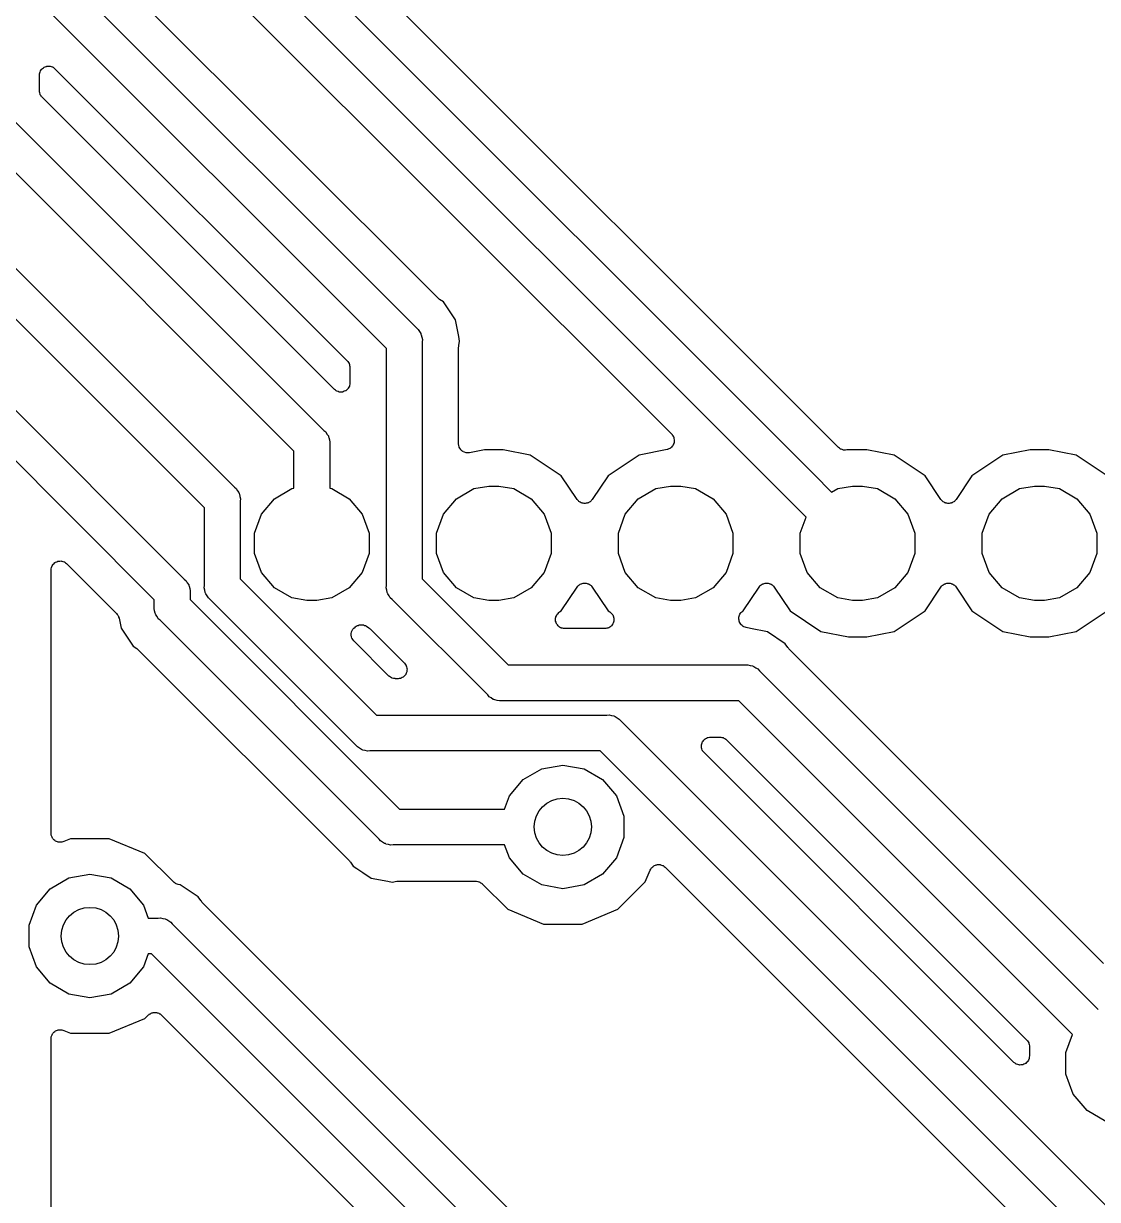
# Model space of a CAD drawing. Extents: x 92.1 to 192.1, y -135.1 to -45.9.
# Drawn here: x 148.17 to 163.17, y -118.74 to -102.31 of the extents above; entities that cross this region are included whole.
import ezdxf

# ---------------------------------------------------------------- set-up
doc = ezdxf.new("R2010")
doc.units = 0
doc.header["$MEASUREMENT"] = 0
doc.layers.add('BLACK', color=7, linetype='CONTINUOUS')

msp = doc.modelspace()

# ---------------------------------------------------------------- linework, layer by layer
at = {"layer": 'BLACK', "linetype": 'CONTINUOUS'}
for p, q in [((118.168, -75.8432), (151.116, -108.791)), ((150.697, -109.079), (117.749, -76.1313)), ((117.468, -77.1284), (150.416, -110.076)), ((149.997, -110.364), (117.049, -77.4165)), ((159.551, -108.237), (139.401, -88.0876)), ((138.856, -88.2608), (159.209, -108.614)), ((158.855, -108.968), (138.437, -88.5489)), ((138.135, -88.9656), (157.221, -108.052)), ((153.961, -106.153), (137.955, -90.1472)), ((137.41, -90.3204), (153.656, -106.566)), ((153.237, -106.854), (136.991, -90.6085)), ((148.398, -103.003), (148.4, -102.998)), ((148.4, -102.998), (148.401, -102.993)), ((148.401, -102.993), (148.409, -102.978)), ((148.409, -102.978), (148.416, -102.963)), ((148.416, -102.963), (148.42, -102.959)), ((148.42, -102.959), (148.423, -102.954)), ((148.423, -102.954), (148.436, -102.944)), ((148.436, -102.944), (148.448, -102.932)), ((148.448, -102.932), (148.453, -102.93)), ((148.453, -102.93), (148.457, -102.926)), ((148.457, -102.926), (148.473, -102.92)), ((148.473, -102.92), (148.488, -102.913)), ((148.488, -102.913), (148.493, -102.913)), ((148.493, -102.913), (148.498, -102.911)), ((148.498, -102.911), (148.515, -102.911)), ((148.515, -102.911), (148.531, -102.909)), ((148.531, -102.909), (148.537, -102.911)), ((148.537, -102.911), (148.542, -102.911)), ((148.542, -102.911), (148.558, -102.917)), ((148.558, -102.917), (148.574, -102.921)), ((148.574, -102.921), (148.579, -102.924)), ((148.579, -102.924), (148.584, -102.926)), ((148.584, -102.926), (148.597, -102.937)), ((148.597, -102.937), (148.61, -102.946)), ((148.61, -102.946), (152.692, -107.028)), ((148.393, -103.036), (148.396, -103.02)), ((148.393, -103.256), (148.393, -103.036)), ((148.396, -103.02), (148.398, -103.003)), ((148.394, -103.262), (148.393, -103.256)), ((148.394, -103.267), (148.394, -103.262)), ((148.398, -103.283), (148.394, -103.267)), ((148.401, -103.3), (148.398, -103.283)), ((148.404, -103.304), (148.401, -103.3)), ((148.405, -103.31), (148.404, -103.304)), ((148.415, -103.323), (148.405, -103.31)), ((148.423, -103.338), (148.415, -103.323)), ((147.793, -103.427), (152.366, -108)), ((148.427, -103.341), (148.423, -103.338)), ((148.431, -103.346), (148.427, -103.341)), ((152.512, -107.427), (148.431, -103.346)), ((151.947, -108.288), (147.434, -103.774)), ((153.971, -106.16), (153.961, -106.153)), ((153.98, -106.169), (153.971, -106.16)), ((154.033, -106.204), (153.98, -106.169)), ((154.201, -106.455), (154.033, -106.204)), ((153.656, -106.566), (153.681, -106.588)), ((153.681, -106.588), (153.698, -106.616)), ((153.698, -106.616), (153.717, -106.644)), ((154.247, -106.688), (154.201, -106.455)), ((153.717, -106.644), (153.72, -106.654)), ((153.72, -106.654), (153.725, -106.664)), ((153.725, -106.664), (153.731, -106.697)), ((153.731, -106.697), (153.74, -106.729)), ((153.74, -106.729), (153.737, -106.762)), ((153.737, -106.762), (153.737, -110.072)), ((154.26, -106.751), (154.247, -106.688)), ((154.247, -106.688), (154.247, -106.688)), ((154.247, -106.813), (154.26, -106.751)), ((153.237, -110.165), (153.237, -106.854)), ((154.245, -106.838), (154.247, -106.826)), ((154.245, -108.185), (154.245, -106.838)), ((154.247, -106.826), (154.247, -106.813)), ((152.692, -107.028), (152.695, -107.032)), ((152.695, -107.032), (152.699, -107.036)), ((152.699, -107.036), (152.707, -107.05)), ((152.707, -107.05), (152.717, -107.064)), ((152.717, -107.064), (152.718, -107.069)), ((152.718, -107.069), (152.721, -107.074)), ((152.721, -107.074), (152.724, -107.09)), ((152.724, -107.09), (152.728, -107.106)), ((152.728, -107.106), (152.728, -107.112)), ((152.728, -107.112), (152.729, -107.117)), ((152.729, -107.117), (152.729, -107.338)), ((152.526, -107.437), (152.512, -107.427)), ((152.538, -107.447), (152.526, -107.437)), ((152.686, -107.43), (152.675, -107.442)), ((152.699, -107.419), (152.686, -107.43)), ((152.702, -107.414), (152.699, -107.419)), ((152.706, -107.41), (152.702, -107.414)), ((152.713, -107.395), (152.706, -107.41)), ((152.721, -107.381), (152.713, -107.395)), ((152.722, -107.375), (152.721, -107.381)), ((152.724, -107.37), (152.722, -107.375)), ((152.726, -107.354), (152.724, -107.37)), ((152.729, -107.338), (152.726, -107.354)), ((152.544, -107.449), (152.538, -107.447)), ((152.548, -107.453), (152.544, -107.449)), ((152.564, -107.457), (152.548, -107.453)), ((152.58, -107.463), (152.564, -107.457)), ((152.585, -107.463), (152.58, -107.463)), ((152.591, -107.464), (152.585, -107.463)), ((152.607, -107.463), (152.591, -107.464)), ((152.624, -107.463), (152.607, -107.463)), ((152.629, -107.461), (152.624, -107.463)), ((152.635, -107.46), (152.629, -107.461)), ((152.65, -107.453), (152.635, -107.46)), ((152.665, -107.447), (152.65, -107.453)), ((152.67, -107.444), (152.665, -107.447)), ((152.675, -107.442), (152.67, -107.444)), ((152.366, -108), (152.391, -108.021)), ((152.391, -108.021), (152.408, -108.05)), ((152.408, -108.05), (152.427, -108.077)), ((152.427, -108.077), (152.43, -108.088)), ((152.43, -108.088), (152.435, -108.097)), ((157.221, -108.052), (157.223, -108.055)), ((157.223, -108.055), (157.227, -108.058)), ((157.227, -108.058), (157.236, -108.073)), ((157.236, -108.073), (157.246, -108.088)), ((157.246, -108.088), (157.247, -108.092)), ((157.247, -108.092), (157.249, -108.095)), ((152.435, -108.097), (152.441, -108.13)), ((152.441, -108.13), (152.45, -108.162)), ((152.45, -108.162), (152.447, -108.195)), ((152.447, -108.195), (152.447, -108.807)), ((154.245, -108.186), (154.245, -108.185)), ((154.245, -108.188), (154.245, -108.186)), ((154.249, -108.208), (154.245, -108.188)), ((154.252, -108.229), (154.249, -108.208)), ((154.253, -108.23), (154.252, -108.229)), ((154.253, -108.231), (154.253, -108.23)), ((154.264, -108.249), (154.253, -108.231)), ((154.275, -108.267), (154.264, -108.249)), ((157.18, -108.257), (157.164, -108.264)), ((157.197, -108.25), (157.18, -108.257)), ((157.2, -108.247), (157.197, -108.25)), ((157.204, -108.246), (157.2, -108.247)), ((157.217, -108.233), (157.204, -108.246)), ((157.23, -108.221), (157.217, -108.233)), ((157.232, -108.217), (157.23, -108.221)), ((157.235, -108.214), (157.232, -108.217)), ((157.243, -108.198), (157.235, -108.214)), ((157.251, -108.182), (157.243, -108.198)), ((157.249, -108.095), (157.253, -108.113)), ((157.252, -108.178), (157.251, -108.182)), ((157.254, -108.174), (157.252, -108.178)), ((157.253, -108.113), (157.258, -108.13)), ((157.255, -108.156), (157.254, -108.174)), ((157.258, -108.139), (157.255, -108.156)), ((157.258, -108.13), (157.257, -108.135)), ((157.257, -108.135), (157.258, -108.139)), ((159.565, -108.248), (159.551, -108.237)), ((159.579, -108.259), (159.565, -108.248)), ((151.947, -108.807), (151.947, -108.288)), ((154.276, -108.268), (154.275, -108.267)), ((154.276, -108.269), (154.276, -108.268)), ((154.292, -108.282), (154.276, -108.269)), ((154.308, -108.295), (154.292, -108.282)), ((154.31, -108.296), (154.308, -108.295)), ((154.311, -108.296), (154.31, -108.296)), ((154.33, -108.303), (154.311, -108.296)), ((154.35, -108.31), (154.33, -108.303)), ((154.351, -108.31), (154.35, -108.31)), ((154.352, -108.311), (154.351, -108.31)), ((154.373, -108.31), (154.352, -108.311)), ((154.394, -108.31), (154.373, -108.31)), ((154.395, -108.31), (154.394, -108.31)), ((154.397, -108.31), (154.395, -108.31)), ((154.608, -108.268), (154.397, -108.31)), ((154.866, -108.268), (154.608, -108.268)), ((155.247, -108.343), (154.866, -108.268)), ((155.68, -108.633), (155.247, -108.343)), ((156.766, -108.343), (156.334, -108.633)), ((157.156, -108.266), (156.766, -108.343)), ((157.16, -108.265), (157.156, -108.266)), ((157.164, -108.264), (157.16, -108.265)), ((159.583, -108.26), (159.579, -108.259)), ((159.587, -108.263), (159.583, -108.26)), ((159.604, -108.267), (159.587, -108.263)), ((159.621, -108.273), (159.604, -108.267)), ((159.625, -108.273), (159.621, -108.273)), ((159.629, -108.274), (159.625, -108.273)), ((159.647, -108.273), (159.629, -108.274)), ((159.665, -108.272), (159.647, -108.273)), ((159.688, -108.268), (159.665, -108.272)), ((159.946, -108.268), (159.688, -108.268)), ((160.327, -108.343), (159.946, -108.268)), ((160.76, -108.633), (160.327, -108.343)), ((161.846, -108.343), (161.414, -108.633)), ((162.228, -108.268), (161.846, -108.343)), ((162.486, -108.268), (162.228, -108.268)), ((162.867, -108.343), (162.486, -108.268)), ((163.3, -108.633), (162.867, -108.343)), ((155.901, -108.964), (155.68, -108.633)), ((156.334, -108.633), (156.112, -108.964)), ((159.209, -108.614), (159.209, -108.614)), ((159.209, -108.614), (159.455, -108.861)), ((160.981, -108.964), (160.76, -108.633)), ((161.414, -108.633), (161.192, -108.964)), ((151.116, -108.791), (151.141, -108.812)), ((151.141, -108.812), (151.158, -108.841)), ((151.158, -108.841), (151.177, -108.868)), ((151.177, -108.868), (151.18, -108.879)), ((151.18, -108.879), (151.185, -108.889)), ((151.185, -108.889), (151.191, -108.921)), ((151.675, -108.953), (151.919, -108.812)), ((151.919, -108.812), (151.947, -108.807)), ((152.447, -108.807), (152.475, -108.812)), ((152.475, -108.812), (152.719, -108.953)), ((154.215, -108.953), (154.459, -108.812)), ((154.459, -108.812), (154.667, -108.776)), ((154.667, -108.776), (154.807, -108.776)), ((154.807, -108.776), (155.015, -108.812)), ((155.015, -108.812), (155.259, -108.953)), ((156.755, -108.953), (156.999, -108.812)), ((156.999, -108.812), (157.207, -108.776)), ((157.207, -108.776), (157.347, -108.776)), ((157.347, -108.776), (157.555, -108.812)), ((157.555, -108.812), (157.799, -108.953)), ((159.455, -108.861), (159.539, -108.812)), ((159.539, -108.812), (159.747, -108.776)), ((159.747, -108.776), (159.887, -108.776)), ((159.887, -108.776), (160.095, -108.812)), ((160.095, -108.812), (160.339, -108.953)), ((161.835, -108.953), (162.079, -108.812)), ((162.079, -108.812), (162.287, -108.776)), ((162.287, -108.776), (162.427, -108.776)), ((162.427, -108.776), (162.635, -108.812)), ((162.635, -108.812), (162.879, -108.953)), ((150.697, -110.165), (150.697, -109.079)), ((151.191, -108.921), (151.2, -108.953)), ((151.2, -108.953), (151.197, -108.986)), ((151.197, -108.986), (151.197, -110.072)), ((151.493, -109.169), (151.675, -108.953)), ((152.719, -108.953), (152.9, -109.169)), ((154.033, -109.169), (154.215, -108.953)), ((155.259, -108.953), (155.44, -109.169)), ((155.911, -108.974), (155.901, -108.964)), ((155.919, -108.985), (155.911, -108.974)), ((155.926, -108.99), (155.919, -108.985)), ((155.932, -108.996), (155.926, -108.99)), ((155.944, -109.002), (155.932, -108.996)), ((155.956, -109.01), (155.944, -109.002)), ((155.964, -109.012), (155.956, -109.01)), ((155.971, -109.015), (155.964, -109.012)), ((155.985, -109.017), (155.971, -109.015)), ((155.998, -109.02), (155.985, -109.017)), ((156.007, -109.019), (155.998, -109.02)), ((156.015, -109.02), (156.007, -109.019)), ((156.029, -109.017), (156.015, -109.02)), ((156.042, -109.015), (156.029, -109.017)), ((156.05, -109.012), (156.042, -109.015)), ((156.058, -109.01), (156.05, -109.012)), ((156.069, -109.002), (156.058, -109.01)), ((156.082, -108.996), (156.069, -109.002)), ((156.088, -108.99), (156.082, -108.996)), ((156.095, -108.985), (156.088, -108.99)), ((156.103, -108.974), (156.095, -108.985)), ((156.112, -108.964), (156.103, -108.974)), ((156.573, -109.169), (156.755, -108.953)), ((157.799, -108.953), (157.98, -109.169)), ((159.098, -109.211), (158.855, -108.968)), ((158.855, -108.968), (158.855, -108.968)), ((160.339, -108.953), (160.52, -109.169)), ((160.991, -108.974), (160.981, -108.964)), ((160.999, -108.985), (160.991, -108.974)), ((161.006, -108.99), (160.999, -108.985)), ((161.012, -108.996), (161.006, -108.99)), ((161.024, -109.002), (161.012, -108.996)), ((161.036, -109.01), (161.024, -109.002)), ((161.044, -109.012), (161.036, -109.01)), ((161.051, -109.015), (161.044, -109.012)), ((161.065, -109.017), (161.051, -109.015)), ((161.078, -109.02), (161.065, -109.017)), ((161.087, -109.019), (161.078, -109.02)), ((161.095, -109.02), (161.087, -109.019)), ((161.109, -109.017), (161.095, -109.02)), ((161.122, -109.015), (161.109, -109.017)), ((161.13, -109.012), (161.122, -109.015)), ((161.138, -109.01), (161.13, -109.012)), ((161.149, -109.002), (161.138, -109.01)), ((161.162, -108.996), (161.149, -109.002)), ((161.168, -108.99), (161.162, -108.996)), ((161.175, -108.985), (161.168, -108.99)), ((161.183, -108.974), (161.175, -108.985)), ((161.192, -108.964), (161.183, -108.974)), ((161.653, -109.169), (161.835, -108.953)), ((162.879, -108.953), (163.06, -109.169)), ((151.397, -109.435), (151.493, -109.169)), ((152.9, -109.169), (152.997, -109.435)), ((153.937, -109.435), (154.033, -109.169)), ((155.44, -109.169), (155.537, -109.435)), ((156.477, -109.435), (156.573, -109.169)), ((157.98, -109.169), (158.077, -109.435)), ((159.017, -109.435), (159.098, -109.211)), ((160.52, -109.169), (160.617, -109.435)), ((161.557, -109.435), (161.653, -109.169)), ((163.06, -109.169), (163.157, -109.435)), ((151.397, -109.717), (151.397, -109.435)), ((152.997, -109.435), (152.997, -109.717)), ((153.937, -109.717), (153.937, -109.435)), ((155.537, -109.435), (155.537, -109.717)), ((156.477, -109.717), (156.477, -109.435)), ((158.077, -109.435), (158.077, -109.717)), ((159.017, -109.717), (159.017, -109.435)), ((160.617, -109.435), (160.617, -109.717)), ((161.557, -109.717), (161.557, -109.435)), ((163.157, -109.435), (163.157, -109.717)), ((151.493, -109.982), (151.397, -109.717)), ((152.997, -109.717), (152.9, -109.982)), ((154.033, -109.982), (153.937, -109.717)), ((155.537, -109.717), (155.44, -109.982)), ((156.573, -109.982), (156.477, -109.717)), ((158.077, -109.717), (157.98, -109.982)), ((159.113, -109.982), (159.017, -109.717)), ((160.617, -109.717), (160.52, -109.982)), ((161.653, -109.982), (161.557, -109.717)), ((163.157, -109.717), (163.06, -109.982)), ((148.564, -109.905), (148.572, -109.891)), ((148.572, -109.891), (148.579, -109.876)), ((148.579, -109.876), (148.583, -109.872)), ((148.583, -109.872), (148.586, -109.867)), ((148.586, -109.867), (148.598, -109.856)), ((148.598, -109.856), (148.61, -109.845)), ((148.61, -109.845), (148.615, -109.842)), ((148.615, -109.842), (148.619, -109.839)), ((148.619, -109.839), (148.635, -109.833)), ((148.635, -109.833), (148.65, -109.826)), ((148.65, -109.826), (148.656, -109.825)), ((148.656, -109.825), (148.661, -109.824)), ((148.661, -109.824), (148.678, -109.824)), ((148.678, -109.824), (148.694, -109.822)), ((148.694, -109.822), (148.699, -109.824)), ((148.699, -109.824), (148.705, -109.824)), ((148.705, -109.824), (148.721, -109.829)), ((148.721, -109.829), (148.737, -109.833)), ((148.737, -109.833), (148.741, -109.837)), ((148.741, -109.837), (148.746, -109.839)), ((148.746, -109.839), (148.759, -109.849)), ((148.759, -109.849), (148.773, -109.859)), ((148.773, -109.859), (149.47, -110.556)), ((148.556, -109.949), (148.559, -109.932)), ((148.556, -113.627), (148.556, -109.949)), ((148.559, -109.932), (148.56, -109.916)), ((148.56, -109.916), (148.563, -109.911)), ((148.563, -109.911), (148.564, -109.905)), ((151.675, -110.198), (151.493, -109.982)), ((152.9, -109.982), (152.719, -110.198)), ((154.215, -110.198), (154.033, -109.982)), ((155.44, -109.982), (155.259, -110.198)), ((156.755, -110.198), (156.573, -109.982)), ((157.98, -109.982), (157.799, -110.198)), ((159.295, -110.198), (159.113, -109.982)), ((160.52, -109.982), (160.339, -110.198)), ((161.835, -110.198), (161.653, -109.982)), ((163.06, -109.982), (162.879, -110.198)), ((150.416, -110.076), (150.441, -110.098)), ((150.441, -110.098), (150.458, -110.126)), ((150.458, -110.126), (150.477, -110.154)), ((150.477, -110.154), (150.48, -110.164)), ((150.48, -110.164), (150.485, -110.174)), ((150.485, -110.174), (150.491, -110.207)), ((150.491, -110.207), (150.5, -110.239)), ((150.694, -110.198), (150.697, -110.165)), ((150.702, -110.23), (150.694, -110.198)), ((150.708, -110.262), (150.702, -110.23)), ((151.197, -110.072), (153.1, -111.976)), ((151.919, -110.339), (151.675, -110.198)), ((152.719, -110.198), (152.475, -110.339)), ((153.234, -110.198), (153.237, -110.165)), ((153.242, -110.23), (153.234, -110.198)), ((153.248, -110.262), (153.242, -110.23)), ((153.737, -110.072), (154.94, -111.276)), ((154.459, -110.339), (154.215, -110.198)), ((155.259, -110.198), (155.015, -110.339)), ((155.68, -110.519), (155.901, -110.187)), ((155.901, -110.187), (155.911, -110.177)), ((155.911, -110.177), (155.919, -110.166)), ((155.919, -110.166), (155.926, -110.161)), ((155.926, -110.161), (155.932, -110.155)), ((155.932, -110.155), (155.944, -110.149)), ((155.944, -110.149), (155.956, -110.142)), ((155.956, -110.142), (155.964, -110.14)), ((155.964, -110.14), (155.971, -110.136)), ((155.971, -110.136), (155.985, -110.134)), ((155.985, -110.134), (155.998, -110.131)), ((155.998, -110.131), (156.007, -110.132)), ((156.007, -110.132), (156.015, -110.131)), ((156.015, -110.131), (156.029, -110.134)), ((156.029, -110.134), (156.042, -110.136)), ((156.042, -110.136), (156.05, -110.14)), ((156.05, -110.14), (156.058, -110.142)), ((156.058, -110.142), (156.069, -110.149)), ((156.069, -110.149), (156.082, -110.155)), ((156.082, -110.155), (156.088, -110.161)), ((156.088, -110.161), (156.095, -110.166)), ((156.095, -110.166), (156.103, -110.177)), ((156.103, -110.177), (156.112, -110.187)), ((156.112, -110.187), (156.334, -110.519)), ((156.999, -110.339), (156.755, -110.198)), ((157.799, -110.198), (157.555, -110.339)), ((158.22, -110.519), (158.441, -110.187)), ((158.441, -110.187), (158.451, -110.177)), ((158.451, -110.177), (158.459, -110.166)), ((158.459, -110.166), (158.466, -110.161)), ((158.466, -110.161), (158.472, -110.155)), ((158.472, -110.155), (158.484, -110.149)), ((158.484, -110.149), (158.496, -110.142)), ((158.496, -110.142), (158.504, -110.14)), ((158.504, -110.14), (158.511, -110.136)), ((158.511, -110.136), (158.525, -110.134)), ((158.525, -110.134), (158.538, -110.131)), ((158.538, -110.131), (158.547, -110.132)), ((158.547, -110.132), (158.555, -110.131)), ((158.555, -110.131), (158.569, -110.134)), ((158.569, -110.134), (158.582, -110.136)), ((158.582, -110.136), (158.59, -110.14)), ((158.59, -110.14), (158.598, -110.142)), ((158.598, -110.142), (158.609, -110.149)), ((158.609, -110.149), (158.622, -110.155)), ((158.622, -110.155), (158.628, -110.161)), ((158.628, -110.161), (158.635, -110.166)), ((158.635, -110.166), (158.643, -110.177)), ((158.643, -110.177), (158.652, -110.187)), ((158.652, -110.187), (158.874, -110.519)), ((159.539, -110.339), (159.295, -110.198)), ((160.339, -110.198), (160.095, -110.339)), ((160.76, -110.519), (160.981, -110.187)), ((160.981, -110.187), (160.991, -110.177)), ((160.991, -110.177), (160.999, -110.166)), ((160.999, -110.166), (161.006, -110.161)), ((161.006, -110.161), (161.012, -110.155)), ((161.012, -110.155), (161.024, -110.149)), ((161.024, -110.149), (161.036, -110.142)), ((161.036, -110.142), (161.044, -110.14)), ((161.044, -110.14), (161.051, -110.136)), ((161.051, -110.136), (161.065, -110.134)), ((161.065, -110.134), (161.078, -110.131)), ((161.078, -110.131), (161.087, -110.132)), ((161.087, -110.132), (161.095, -110.131)), ((161.095, -110.131), (161.109, -110.134)), ((161.109, -110.134), (161.122, -110.136)), ((161.122, -110.136), (161.13, -110.14)), ((161.13, -110.14), (161.138, -110.142)), ((161.138, -110.142), (161.149, -110.149)), ((161.149, -110.149), (161.162, -110.155)), ((161.162, -110.155), (161.168, -110.161)), ((161.168, -110.161), (161.175, -110.166)), ((161.175, -110.166), (161.183, -110.177)), ((161.183, -110.177), (161.192, -110.187)), ((161.192, -110.187), (161.414, -110.519)), ((162.079, -110.339), (161.835, -110.198)), ((162.879, -110.198), (162.635, -110.339)), ((149.997, -110.455), (149.997, -110.364)), ((150.5, -110.239), (150.497, -110.272)), ((150.497, -110.272), (150.497, -110.362)), ((150.497, -110.362), (153.423, -113.288)), ((150.714, -110.272), (150.708, -110.262)), ((150.717, -110.283), (150.714, -110.272)), ((150.736, -110.31), (150.717, -110.283)), ((150.752, -110.339), (150.736, -110.31)), ((150.778, -110.36), (150.752, -110.339)), ((152.812, -112.395), (150.778, -110.36)), ((152.127, -110.376), (151.919, -110.339)), ((152.267, -110.376), (152.127, -110.376)), ((152.475, -110.339), (152.267, -110.376)), ((153.254, -110.272), (153.248, -110.262)), ((153.257, -110.283), (153.254, -110.272)), ((153.276, -110.31), (153.257, -110.283)), ((153.292, -110.339), (153.276, -110.31)), ((153.318, -110.36), (153.292, -110.339)), ((154.652, -111.695), (153.318, -110.36)), ((154.667, -110.376), (154.459, -110.339)), ((154.807, -110.376), (154.667, -110.376)), ((155.015, -110.339), (154.807, -110.376)), ((157.207, -110.376), (156.999, -110.339)), ((157.347, -110.376), (157.207, -110.376)), ((157.555, -110.339), (157.347, -110.376)), ((159.747, -110.376), (159.539, -110.339)), ((159.887, -110.376), (159.747, -110.376)), ((160.095, -110.339), (159.887, -110.376)), ((162.287, -110.376), (162.079, -110.339)), ((162.427, -110.376), (162.287, -110.376)), ((162.635, -110.339), (162.427, -110.376)), ((149.47, -110.556), (149.479, -110.569)), ((149.994, -110.488), (149.997, -110.455)), ((150.002, -110.52), (149.994, -110.488)), ((150.008, -110.552), (150.002, -110.52)), ((150.014, -110.562), (150.008, -110.552)), ((155.623, -110.566), (155.634, -110.555)), ((155.634, -110.555), (155.644, -110.543)), ((155.644, -110.543), (155.65, -110.54)), ((155.65, -110.54), (155.655, -110.535)), ((155.655, -110.535), (155.68, -110.519)), ((156.334, -110.519), (156.358, -110.535)), ((156.358, -110.535), (156.363, -110.54)), ((156.363, -110.54), (156.369, -110.543)), ((156.369, -110.543), (156.379, -110.555)), ((156.379, -110.555), (156.39, -110.566)), ((158.175, -110.568), (158.182, -110.553)), ((158.182, -110.553), (158.186, -110.549)), ((158.186, -110.549), (158.189, -110.544)), ((158.189, -110.544), (158.202, -110.534)), ((158.202, -110.534), (158.214, -110.522)), ((158.214, -110.522), (158.22, -110.519)), ((158.874, -110.519), (159.306, -110.808)), ((160.327, -110.808), (160.76, -110.519)), ((161.414, -110.519), (161.846, -110.808)), ((162.867, -110.808), (163.3, -110.519)), ((149.479, -110.569), (149.489, -110.58)), ((149.489, -110.58), (149.491, -110.587)), ((149.491, -110.587), (149.495, -110.592)), ((149.495, -110.592), (149.499, -110.607)), ((149.499, -110.607), (149.505, -110.621)), ((149.505, -110.621), (149.533, -110.761)), ((150.017, -110.573), (150.014, -110.562)), ((150.036, -110.6), (150.017, -110.573)), ((150.052, -110.629), (150.036, -110.6)), ((150.078, -110.65), (150.052, -110.629)), ((153.135, -113.707), (150.078, -110.65)), ((152.832, -110.726), (152.845, -110.722)), ((152.845, -110.722), (152.858, -110.716)), ((152.858, -110.716), (152.866, -110.716)), ((152.866, -110.716), (152.874, -110.713)), ((152.874, -110.713), (152.888, -110.714)), ((152.888, -110.714), (152.902, -110.713)), ((152.902, -110.713), (152.91, -110.716)), ((152.91, -110.716), (152.918, -110.716)), ((152.918, -110.716), (152.931, -110.722)), ((152.931, -110.722), (152.944, -110.726)), ((155.599, -110.649), (155.601, -110.634)), ((155.601, -110.656), (155.599, -110.649)), ((155.601, -110.619), (155.603, -110.612)), ((155.601, -110.634), (155.601, -110.619)), ((155.601, -110.663), (155.601, -110.656)), ((155.606, -110.677), (155.601, -110.663)), ((155.603, -110.612), (155.604, -110.605)), ((155.604, -110.605), (155.611, -110.591)), ((155.61, -110.692), (155.606, -110.677)), ((155.613, -110.698), (155.61, -110.692)), ((155.611, -110.591), (155.616, -110.577)), ((155.616, -110.704), (155.613, -110.698)), ((155.616, -110.577), (155.62, -110.572)), ((155.626, -110.716), (155.616, -110.704)), ((155.62, -110.572), (155.623, -110.566)), ((155.634, -110.728), (155.626, -110.716)), ((156.388, -110.716), (156.38, -110.728)), ((156.398, -110.704), (156.388, -110.716)), ((156.39, -110.566), (156.393, -110.572)), ((156.393, -110.572), (156.398, -110.577)), ((156.398, -110.577), (156.403, -110.591)), ((156.4, -110.698), (156.398, -110.704)), ((156.404, -110.692), (156.4, -110.698)), ((156.403, -110.591), (156.41, -110.605)), ((156.408, -110.677), (156.404, -110.692)), ((156.413, -110.663), (156.408, -110.677)), ((156.41, -110.605), (156.41, -110.612)), ((156.41, -110.612), (156.413, -110.619)), ((156.413, -110.619), (156.413, -110.634)), ((156.413, -110.634), (156.415, -110.649)), ((156.415, -110.649), (156.413, -110.656)), ((156.413, -110.656), (156.413, -110.663)), ((158.158, -110.625), (158.161, -110.609)), ((158.159, -110.631), (158.158, -110.625)), ((158.158, -110.636), (158.159, -110.631)), ((158.162, -110.652), (158.158, -110.636)), ((158.161, -110.609), (158.163, -110.592)), ((158.165, -110.669), (158.162, -110.652)), ((158.163, -110.592), (158.165, -110.587)), ((158.165, -110.587), (158.166, -110.582)), ((158.167, -110.674), (158.165, -110.669)), ((158.166, -110.582), (158.175, -110.568)), ((158.169, -110.679), (158.167, -110.674)), ((158.178, -110.693), (158.169, -110.679)), ((158.186, -110.707), (158.178, -110.693)), ((158.19, -110.711), (158.186, -110.707)), ((158.193, -110.716), (158.19, -110.711)), ((158.206, -110.726), (158.193, -110.716)), ((149.533, -110.761), (149.7, -111.012)), ((152.746, -110.858), (152.748, -110.838)), ((152.746, -110.86), (152.746, -110.858)), ((152.746, -110.861), (152.746, -110.86)), ((152.751, -110.881), (152.746, -110.861)), ((152.748, -110.838), (152.75, -110.817)), ((152.75, -110.817), (152.751, -110.816)), ((152.751, -110.814), (152.76, -110.796)), ((152.751, -110.816), (152.751, -110.814)), ((152.756, -110.901), (152.751, -110.881)), ((152.76, -110.796), (152.769, -110.777)), ((152.769, -110.777), (152.77, -110.776)), ((152.77, -110.775), (152.785, -110.76)), ((152.77, -110.776), (152.77, -110.775)), ((152.785, -110.76), (152.8, -110.746)), ((152.8, -110.746), (152.801, -110.745)), ((152.801, -110.745), (152.802, -110.744)), ((152.802, -110.744), (152.817, -110.734)), ((152.817, -110.734), (152.825, -110.731)), ((152.825, -110.731), (152.832, -110.726)), ((152.944, -110.726), (152.951, -110.731)), ((152.951, -110.731), (152.958, -110.734)), ((152.958, -110.734), (152.993, -110.757)), ((152.993, -110.757), (153.002, -110.766)), ((153.002, -110.766), (153.012, -110.773)), ((153.012, -110.773), (153.49, -111.251)), ((155.64, -110.733), (155.634, -110.728)), ((155.644, -110.738), (155.64, -110.733)), ((155.657, -110.746), (155.644, -110.738)), ((155.67, -110.755), (155.657, -110.746)), ((155.676, -110.756), (155.67, -110.755)), ((155.682, -110.76), (155.676, -110.756)), ((155.697, -110.763), (155.682, -110.76)), ((155.712, -110.767), (155.697, -110.763)), ((155.719, -110.766), (155.712, -110.767)), ((155.726, -110.768), (155.719, -110.766)), ((156.288, -110.768), (155.726, -110.768)), ((156.295, -110.766), (156.288, -110.768)), ((156.302, -110.767), (156.295, -110.766)), ((156.316, -110.763), (156.302, -110.767)), ((156.331, -110.76), (156.316, -110.763)), ((156.337, -110.756), (156.331, -110.76)), ((156.344, -110.755), (156.337, -110.756)), ((156.356, -110.746), (156.344, -110.755)), ((156.369, -110.738), (156.356, -110.746)), ((156.374, -110.733), (156.369, -110.738)), ((156.38, -110.728), (156.374, -110.733)), ((158.219, -110.736), (158.206, -110.726)), ((158.224, -110.738), (158.219, -110.736)), ((158.229, -110.742), (158.224, -110.738)), ((158.245, -110.746), (158.229, -110.742)), ((158.26, -110.752), (158.245, -110.746)), ((158.324, -110.765), (158.26, -110.752)), ((158.557, -110.812), (158.324, -110.765)), ((158.324, -110.765), (158.324, -110.765)), ((158.808, -110.979), (158.557, -110.812)), ((159.306, -110.808), (159.688, -110.884)), ((159.688, -110.884), (159.946, -110.884)), ((159.946, -110.884), (160.327, -110.808)), ((161.846, -110.808), (162.228, -110.884)), ((162.228, -110.884), (162.486, -110.884)), ((162.486, -110.884), (162.867, -110.808)), ((149.7, -111.012), (149.753, -111.047)), ((149.753, -111.047), (149.762, -111.056)), ((152.757, -110.902), (152.756, -110.901)), ((152.758, -110.904), (152.757, -110.902)), ((152.769, -110.92), (152.758, -110.904)), ((152.781, -110.938), (152.769, -110.92)), ((152.782, -110.939), (152.781, -110.938)), ((152.783, -110.94), (152.782, -110.939)), ((153.274, -111.43), (152.783, -110.94)), ((158.843, -111.032), (158.808, -110.979)), ((158.852, -111.041), (158.843, -111.032)), ((158.859, -111.051), (158.852, -111.041)), ((163.253, -115.445), (158.859, -111.051)), ((149.762, -111.056), (149.772, -111.063)), ((149.772, -111.063), (152.722, -114.012)), ((153.49, -111.251), (153.5, -111.264)), ((153.5, -111.264), (153.51, -111.277)), ((153.51, -111.277), (153.512, -111.282)), ((153.512, -111.282), (153.515, -111.287)), ((153.515, -111.287), (153.52, -111.303)), ((153.523, -111.373), (153.516, -111.389)), ((153.52, -111.303), (153.525, -111.319)), ((153.525, -111.363), (153.523, -111.368)), ((153.523, -111.368), (153.523, -111.373)), ((153.525, -111.319), (153.525, -111.324)), ((153.525, -111.324), (153.527, -111.33)), ((153.527, -111.33), (153.525, -111.346)), ((153.525, -111.346), (153.525, -111.363)), ((154.94, -111.276), (158.251, -111.276)), ((158.251, -111.276), (158.284, -111.273)), ((158.284, -111.273), (158.316, -111.281)), ((158.316, -111.281), (158.348, -111.287)), ((158.348, -111.287), (158.358, -111.293)), ((158.358, -111.293), (158.369, -111.296)), ((158.369, -111.296), (158.396, -111.315)), ((158.396, -111.315), (158.425, -111.331)), ((158.425, -111.331), (158.446, -111.357)), ((158.446, -111.357), (163.178, -116.088)), ((153.278, -111.434), (153.274, -111.43)), ((153.282, -111.438), (153.278, -111.434)), ((153.296, -111.446), (153.282, -111.438)), ((153.31, -111.456), (153.296, -111.446)), ((153.315, -111.457), (153.31, -111.456)), ((153.32, -111.46), (153.315, -111.457)), ((153.336, -111.463), (153.32, -111.46)), ((153.352, -111.467), (153.336, -111.463)), ((153.358, -111.467), (153.352, -111.467)), ((153.363, -111.468), (153.358, -111.467)), ((153.4, -111.468), (153.363, -111.468)), ((153.417, -111.465), (153.4, -111.468)), ((153.433, -111.463), (153.417, -111.465)), ((153.438, -111.461), (153.433, -111.463)), ((153.444, -111.46), (153.438, -111.461)), ((153.458, -111.452), (153.444, -111.46)), ((153.473, -111.445), (153.458, -111.452)), ((153.477, -111.441), (153.473, -111.445)), ((153.482, -111.438), (153.477, -111.441)), ((153.493, -111.425), (153.482, -111.438)), ((153.504, -111.413), (153.493, -111.425)), ((153.507, -111.408), (153.504, -111.413)), ((153.51, -111.404), (153.507, -111.408)), ((153.516, -111.389), (153.51, -111.404)), ((154.674, -111.72), (154.652, -111.695)), ((154.702, -111.737), (154.674, -111.72)), ((154.73, -111.756), (154.702, -111.737)), ((154.74, -111.759), (154.73, -111.756)), ((154.75, -111.764), (154.74, -111.759)), ((154.783, -111.77), (154.75, -111.764)), ((154.815, -111.779), (154.783, -111.77)), ((154.848, -111.776), (154.815, -111.779)), ((158.158, -111.776), (154.848, -111.776)), ((162.818, -116.436), (158.158, -111.776)), ((153.1, -111.976), (156.316, -111.976)), ((156.316, -111.976), (156.349, -111.973)), ((156.349, -111.973), (156.381, -111.981)), ((156.381, -111.981), (156.414, -111.987)), ((156.414, -111.987), (156.423, -111.993)), ((156.423, -111.993), (156.434, -111.996)), ((156.434, -111.996), (156.461, -112.015)), ((156.461, -112.015), (156.49, -112.031)), ((156.49, -112.031), (156.511, -112.057)), ((156.511, -112.057), (165.066, -120.611)), ((157.641, -112.378), (157.648, -112.363)), ((157.648, -112.363), (157.653, -112.347)), ((157.653, -112.347), (157.657, -112.343)), ((157.657, -112.343), (157.659, -112.338)), ((157.659, -112.338), (157.671, -112.326)), ((157.671, -112.326), (157.682, -112.313)), ((157.682, -112.313), (157.687, -112.311)), ((157.687, -112.311), (157.69, -112.307)), ((157.69, -112.307), (157.706, -112.3)), ((157.706, -112.3), (157.72, -112.291)), ((157.72, -112.291), (157.725, -112.29)), ((157.725, -112.29), (157.73, -112.288)), ((157.73, -112.288), (157.747, -112.286)), ((157.747, -112.286), (157.763, -112.284)), ((157.763, -112.284), (157.895, -112.284)), ((157.895, -112.284), (157.901, -112.285)), ((157.901, -112.285), (157.906, -112.284)), ((157.906, -112.284), (157.922, -112.288)), ((157.922, -112.288), (157.938, -112.291)), ((157.938, -112.291), (157.943, -112.294)), ((157.943, -112.294), (157.949, -112.296)), ((157.949, -112.296), (157.962, -112.305)), ((157.962, -112.305), (157.977, -112.313)), ((157.977, -112.313), (157.98, -112.318)), ((157.98, -112.318), (157.985, -112.321)), ((157.985, -112.321), (162.181, -116.517)), ((152.834, -112.42), (152.812, -112.395)), ((152.862, -112.437), (152.834, -112.42)), ((152.89, -112.456), (152.862, -112.437)), ((152.9, -112.459), (152.89, -112.456)), ((152.91, -112.464), (152.9, -112.459)), ((152.943, -112.47), (152.91, -112.464)), ((152.975, -112.479), (152.943, -112.47)), ((153.008, -112.476), (152.975, -112.479)), ((156.223, -112.476), (153.008, -112.476)), ((164.647, -120.899), (156.223, -112.476)), ((157.637, -112.422), (157.638, -112.405)), ((157.638, -112.427), (157.637, -112.422)), ((157.638, -112.389), (157.64, -112.383)), ((157.638, -112.405), (157.638, -112.389)), ((157.638, -112.433), (157.638, -112.427)), ((157.644, -112.448), (157.638, -112.433)), ((157.64, -112.383), (157.641, -112.378)), ((157.648, -112.464), (157.644, -112.448)), ((157.651, -112.469), (157.648, -112.464)), ((157.653, -112.474), (157.651, -112.469)), ((157.664, -112.487), (157.653, -112.474)), ((157.674, -112.5), (157.664, -112.487)), ((162.001, -116.828), (157.674, -112.5)), ((155.407, -112.727), (155.702, -112.675)), ((155.702, -112.675), (155.997, -112.727)), ((155.147, -112.877), (155.407, -112.727)), ((155.997, -112.727), (156.257, -112.877)), ((154.955, -113.106), (155.147, -112.877)), ((156.257, -112.877), (156.449, -113.106)), ((154.888, -113.288), (154.955, -113.106)), ((156.449, -113.106), (156.552, -113.388)), ((153.423, -113.288), (154.888, -113.288)), ((156.552, -113.388), (156.552, -113.688)), ((148.558, -113.64), (148.556, -113.627)), ((148.559, -113.654), (148.558, -113.64)), ((148.562, -113.662), (148.559, -113.654)), ((148.564, -113.67), (148.562, -113.662)), ((148.571, -113.682), (148.564, -113.67)), ((148.576, -113.695), (148.571, -113.682)), ((148.582, -113.701), (148.576, -113.695)), ((148.586, -113.708), (148.582, -113.701)), ((148.596, -113.717), (148.586, -113.708)), ((148.606, -113.727), (148.596, -113.717)), ((148.613, -113.731), (148.606, -113.727)), ((148.619, -113.737), (148.613, -113.731)), ((148.633, -113.741), (148.619, -113.737)), ((148.645, -113.748), (148.633, -113.741)), ((148.653, -113.749), (148.645, -113.748)), ((148.661, -113.752), (148.653, -113.749)), ((148.675, -113.752), (148.661, -113.752)), ((148.689, -113.753), (148.675, -113.752)), ((148.697, -113.752), (148.689, -113.753)), ((148.705, -113.752), (148.697, -113.752)), ((148.718, -113.747), (148.705, -113.752)), ((148.732, -113.744), (148.718, -113.747)), ((148.828, -113.704), (148.732, -113.744)), ((149.368, -113.704), (148.828, -113.704)), ((149.867, -113.911), (149.368, -113.704)), ((153.156, -113.732), (153.135, -113.707)), ((153.185, -113.749), (153.156, -113.732)), ((153.212, -113.768), (153.185, -113.749)), ((153.223, -113.771), (153.212, -113.768)), ((153.232, -113.777), (153.223, -113.771)), ((153.265, -113.782), (153.232, -113.777)), ((153.297, -113.791), (153.265, -113.782)), ((153.33, -113.788), (153.297, -113.791)), ((154.888, -113.788), (153.33, -113.788)), ((154.955, -113.97), (154.888, -113.788)), ((156.552, -113.688), (156.449, -113.97)), ((150.264, -114.307), (149.867, -113.911)), ((155.147, -114.199), (154.955, -113.97)), ((156.449, -113.97), (156.257, -114.199)), ((152.722, -114.012), (152.729, -114.023)), ((152.729, -114.023), (152.737, -114.032)), ((152.737, -114.032), (152.773, -114.084)), ((152.773, -114.084), (152.826, -114.12)), ((152.826, -114.12), (152.826, -114.12)), ((152.826, -114.12), (152.908, -114.175)), ((156.853, -114.307), (156.922, -114.141)), ((156.922, -114.141), (156.929, -114.13)), ((156.929, -114.13), (156.935, -114.117)), ((156.935, -114.117), (156.941, -114.111)), ((156.941, -114.111), (156.946, -114.104)), ((156.946, -114.104), (156.957, -114.096)), ((156.957, -114.096), (156.967, -114.086)), ((156.967, -114.086), (156.974, -114.082)), ((156.974, -114.082), (156.981, -114.077)), ((156.981, -114.077), (156.994, -114.073)), ((156.994, -114.073), (157.006, -114.067)), ((157.006, -114.067), (157.015, -114.066)), ((157.015, -114.066), (157.023, -114.064)), ((157.023, -114.064), (157.037, -114.064)), ((157.037, -114.064), (157.05, -114.063)), ((157.05, -114.063), (157.059, -114.065)), ((157.059, -114.065), (157.067, -114.066)), ((157.067, -114.066), (157.08, -114.071)), ((157.08, -114.071), (157.093, -114.075)), ((157.093, -114.075), (157.1, -114.079)), ((157.1, -114.079), (157.108, -114.083)), ((157.108, -114.083), (157.118, -114.092)), ((157.118, -114.092), (157.129, -114.1)), ((157.129, -114.1), (164.102, -121.072)), ((148.543, -114.401), (148.803, -114.251)), ((148.803, -114.251), (149.098, -114.199)), ((149.098, -114.199), (149.393, -114.251)), ((149.393, -114.251), (149.653, -114.401)), ((150.276, -114.316), (150.264, -114.307)), ((150.288, -114.326), (150.276, -114.316)), ((150.294, -114.329), (150.288, -114.326)), ((150.3, -114.333), (150.294, -114.329)), ((150.315, -114.336), (150.3, -114.333)), ((150.329, -114.342), (150.315, -114.336)), ((152.908, -114.175), (152.908, -114.175)), ((152.908, -114.175), (153.023, -114.252)), ((153.023, -114.252), (153.257, -114.298)), ((153.257, -114.298), (153.257, -114.298)), ((153.257, -114.298), (153.319, -114.311)), ((153.319, -114.311), (153.382, -114.298)), ((153.382, -114.298), (153.394, -114.298)), ((153.394, -114.298), (153.406, -114.296)), ((153.406, -114.296), (154.487, -114.296)), ((154.487, -114.296), (154.492, -114.297)), ((154.492, -114.297), (154.498, -114.296)), ((154.498, -114.296), (154.514, -114.301)), ((154.514, -114.301), (154.53, -114.304)), ((154.53, -114.304), (154.535, -114.306)), ((154.535, -114.306), (154.541, -114.308)), ((154.541, -114.308), (154.554, -114.317)), ((154.554, -114.317), (154.569, -114.326)), ((154.569, -114.326), (154.572, -114.33)), ((154.572, -114.33), (154.577, -114.333)), ((154.577, -114.333), (154.933, -114.689)), ((155.407, -114.349), (155.147, -114.199)), ((156.257, -114.199), (155.997, -114.349)), ((156.471, -114.689), (156.853, -114.307)), ((148.351, -114.63), (148.543, -114.401)), ((149.653, -114.401), (149.845, -114.63)), ((150.359, -114.348), (150.329, -114.342)), ((150.61, -114.516), (150.359, -114.348)), ((155.702, -114.401), (155.407, -114.349)), ((155.997, -114.349), (155.702, -114.401)), ((148.248, -114.912), (148.351, -114.63)), ((149.845, -114.63), (149.912, -114.812)), ((150.645, -114.568), (150.61, -114.516)), ((150.654, -114.577), (150.645, -114.568)), ((150.661, -114.588), (150.654, -114.577)), ((159.551, -123.477), (150.661, -114.588)), ((149.912, -114.812), (150.052, -114.812)), ((150.052, -114.812), (150.085, -114.809)), ((150.085, -114.809), (150.117, -114.818)), ((150.117, -114.818), (150.15, -114.823)), ((150.15, -114.823), (150.16, -114.829)), ((150.16, -114.829), (150.17, -114.832)), ((154.933, -114.689), (155.432, -114.896)), ((155.972, -114.896), (156.471, -114.689)), ((148.248, -115.212), (148.248, -114.912)), ((150.17, -114.832), (150.198, -114.851)), ((150.198, -114.851), (150.226, -114.868)), ((150.226, -114.868), (150.248, -114.893)), ((150.248, -114.893), (159.455, -124.101)), ((155.432, -114.896), (155.972, -114.896)), ((148.351, -115.494), (148.248, -115.212)), ((149.912, -115.312), (149.845, -115.494)), ((149.96, -115.312), (149.912, -115.312)), ((159.098, -124.451), (149.96, -115.312)), ((148.543, -115.723), (148.351, -115.494)), ((149.845, -115.494), (149.653, -115.723)), ((148.803, -115.873), (148.543, -115.723)), ((149.653, -115.723), (149.393, -115.873)), ((149.098, -115.925), (148.803, -115.873)), ((149.393, -115.873), (149.098, -115.925)), ((149.942, -116.147), (149.951, -116.14)), ((149.951, -116.14), (149.962, -116.137)), ((149.962, -116.137), (149.972, -116.133)), ((149.972, -116.133), (149.983, -116.132)), ((149.983, -116.132), (149.994, -116.129)), ((149.994, -116.129), (150.005, -116.13)), ((150.005, -116.13), (150.016, -116.129)), ((150.016, -116.129), (150.027, -116.132)), ((150.027, -116.132), (150.038, -116.133)), ((150.038, -116.133), (150.048, -116.137)), ((150.048, -116.137), (150.059, -116.14)), ((150.059, -116.14), (150.068, -116.147)), ((149.368, -116.42), (149.867, -116.213)), ((149.867, -116.213), (149.915, -116.165)), ((149.915, -116.165), (149.924, -116.159)), ((149.924, -116.159), (149.932, -116.151)), ((149.932, -116.151), (149.942, -116.147)), ((150.068, -116.147), (150.078, -116.151)), ((150.078, -116.151), (150.086, -116.159)), ((150.086, -116.159), (150.095, -116.165)), ((150.095, -116.165), (157.221, -123.292)), ((148.558, -116.484), (148.559, -116.47)), ((148.559, -116.47), (148.562, -116.462)), ((148.562, -116.462), (148.564, -116.454)), ((148.564, -116.454), (148.571, -116.442)), ((148.571, -116.442), (148.576, -116.429)), ((148.576, -116.429), (148.582, -116.423)), ((148.582, -116.423), (148.586, -116.416)), ((148.586, -116.416), (148.596, -116.407)), ((148.596, -116.407), (148.606, -116.397)), ((148.606, -116.397), (148.613, -116.393)), ((148.613, -116.393), (148.619, -116.387)), ((148.619, -116.387), (148.633, -116.383)), ((148.633, -116.383), (148.645, -116.376)), ((148.645, -116.376), (148.653, -116.375)), ((148.653, -116.375), (148.661, -116.372)), ((148.661, -116.372), (148.675, -116.372)), ((148.675, -116.372), (148.689, -116.371)), ((148.689, -116.371), (148.697, -116.372)), ((148.697, -116.372), (148.705, -116.372)), ((148.705, -116.372), (148.718, -116.377)), ((148.718, -116.377), (148.732, -116.38)), ((148.732, -116.38), (148.828, -116.42)), ((148.828, -116.42), (149.368, -116.42)), ((162.726, -116.69), (162.818, -116.436)), ((148.556, -116.497), (148.558, -116.484)), ((148.556, -122.56), (148.556, -116.497)), ((162.181, -116.517), (162.184, -116.521)), ((162.184, -116.521), (162.188, -116.525)), ((162.188, -116.525), (162.197, -116.539)), ((162.197, -116.539), (162.206, -116.553)), ((162.206, -116.553), (162.208, -116.558)), ((162.208, -116.558), (162.21, -116.563)), ((162.21, -116.563), (162.213, -116.579)), ((162.213, -116.579), (162.218, -116.596)), ((162.218, -116.596), (162.217, -116.601)), ((162.217, -116.601), (162.218, -116.607)), ((162.218, -116.607), (162.218, -116.738)), ((162.202, -116.796), (162.195, -116.811)), ((162.21, -116.782), (162.202, -116.796)), ((162.211, -116.776), (162.21, -116.782)), ((162.214, -116.771), (162.211, -116.776)), ((162.215, -116.755), (162.214, -116.771)), ((162.218, -116.738), (162.215, -116.755)), ((162.726, -116.99), (162.726, -116.69)), ((162.015, -116.838), (162.001, -116.828)), ((162.028, -116.848), (162.015, -116.838)), ((162.033, -116.85), (162.028, -116.848)), ((162.037, -116.853), (162.033, -116.85)), ((162.053, -116.858), (162.037, -116.853)), ((162.069, -116.863), (162.053, -116.858)), ((162.075, -116.863), (162.069, -116.863)), ((162.08, -116.865), (162.075, -116.863)), ((162.096, -116.863), (162.08, -116.865)), ((162.113, -116.863), (162.096, -116.863)), ((162.118, -116.861), (162.113, -116.863)), ((162.124, -116.861), (162.118, -116.861)), ((162.139, -116.854), (162.124, -116.861)), ((162.154, -116.848), (162.139, -116.854)), ((162.159, -116.845), (162.154, -116.848)), ((162.164, -116.842), (162.159, -116.845)), ((162.176, -116.831), (162.164, -116.842)), ((162.188, -116.82), (162.176, -116.831)), ((162.191, -116.815), (162.188, -116.82)), ((162.195, -116.811), (162.191, -116.815)), ((162.829, -117.272), (162.726, -116.99)), ((163.021, -117.501), (162.829, -117.272)), ((163.281, -117.651), (163.021, -117.501))]:
    msp.add_line(p, q, dxfattribs=at)
at = {"layer": 'BLACK'}
for centre in [(155.702, -113.538), (149.098, -115.062)]:
    msp.add_circle(centre, 0.4, dxfattribs=at)

doc.saveas('drawing.dxf')
